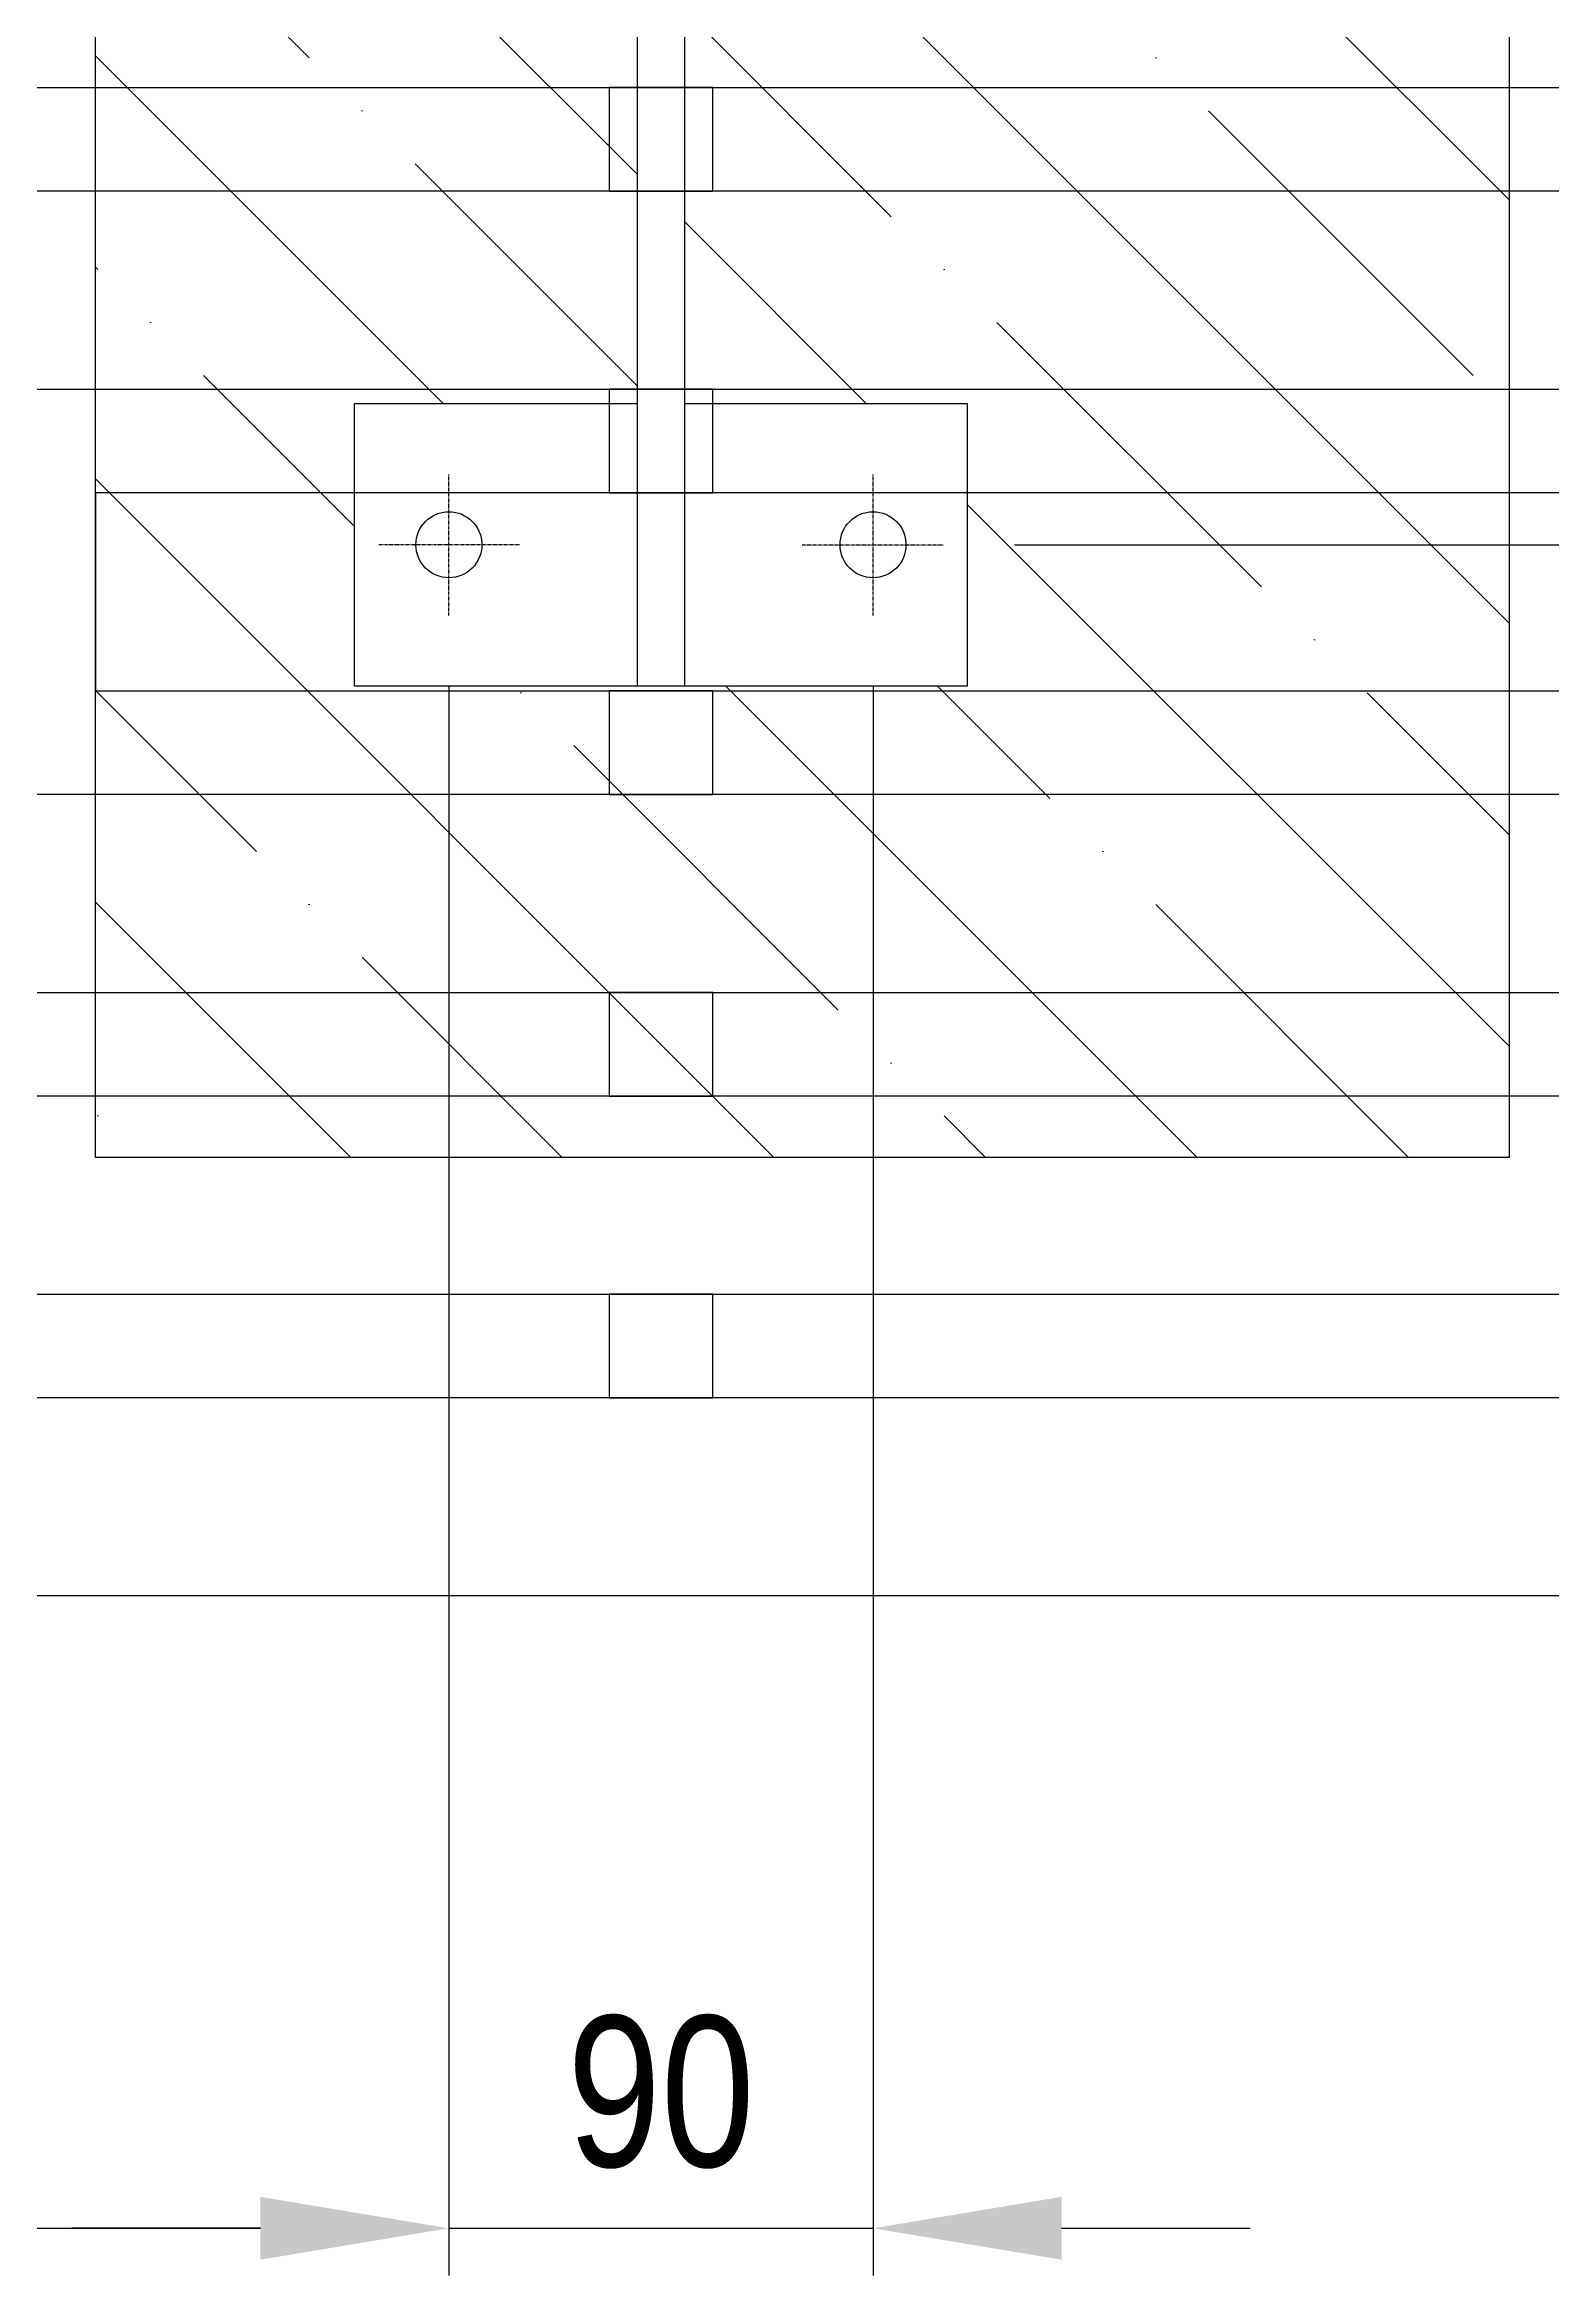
# Model space of a CAD drawing. Header units: millimetres. Extents: x 2594 to 11004, y 3085 to 9025.
# Drawn here: x 7554.6 to 7874.4, y 4985 to 5458.4 of the extents above; entities that cross this region are included whole.
import ezdxf

# ---------------------------------------------------------------- set-up
doc = ezdxf.new("R2010")
doc.units = ezdxf.units.MM
doc.header["$LTSCALE"] = 0.1
doc.linetypes.add('DashDot', pattern=[15, 9, -3, 0, -3])
doc.layers.add('SRAFY', color=251, linetype='Continuous', lineweight=13)
doc.styles.add('SEACAD_Arial', font='arial.ttf', dxfattribs={"width": 0.8})
doc.dimstyles.new('ISO-25', dxfattribs={"dimtxt": 1.6, "dimasz": 2, "dimexe": 0.5, "dimexo": 1.5, "dimtad": 1, "dimdec": 0, "dimtxsty": 'SEACAD_Arial', "dimcen": 2, "dimadec": 0, "dimazin": 0, "dimtfac": 1, "dimtdec": 0, "dimtmove": 0, "dimatfit": 3, "dimfxl": 1, "dimarcsym": 0})

# ---------------------------------------------------------------- blocks, each defined once
blk = doc.blocks.new('*D148')
at = {"color": 0, "lineweight": -2, "transparency": 16777216}
for p, q in [((5650.43, 5322.26), (5650.43, 4985.01)), ((7640.43, 5322.26), (7640.43, 4985.01)), ((5690.43, 4995.01), (7600.43, 4995.01))]:
    blk.add_line(p, q, dxfattribs=at)
at = {"color": 0, "transparency": 16777216}
for points in [[(5690.43, 5001.68), (5690.43, 4988.34), (5650.43, 4995.01)], [(7600.43, 5001.68), (7600.43, 4988.34), (7640.43, 4995.01)]]:
    blk.add_solid(points, dxfattribs=at)
at = {"layer": 'Defpoints', "color": 0, "transparency": 16777216}
for p in [(5650.43, 5352.26), (7640.43, 5352.26), (7640.43, 4995.01)]:
    blk.add_point(p, dxfattribs=at)
at = {"color": 0, "transparency": 16777216, "insert": (6645.43, 5023.85), "char_height": 32, "attachment_point": 5, "style": 'SEACAD_Arial'}
blk.add_mtext('1990', dxfattribs=at)
blk = doc.blocks.new('*D149')
at = {"color": 0, "lineweight": -2, "transparency": 16777216}
for p, q in [((7640.43, 5322.26), (7640.43, 4985.01)), ((7730.43, 5322.26), (7730.43, 4985.01)), ((7600.43, 4995.01), (7560.43, 4995.01)), ((7640.43, 4995.01), (7730.43, 4995.01)), ((7770.43, 4995.01), (7810.43, 4995.01))]:
    blk.add_line(p, q, dxfattribs=at)
at = {"color": 0, "transparency": 16777216}
for points in [[(7600.43, 5001.68), (7600.43, 4988.34), (7640.43, 4995.01)], [(7770.43, 5001.68), (7770.43, 4988.34), (7730.43, 4995.01)]]:
    blk.add_solid(points, dxfattribs=at)
at = {"layer": 'Defpoints', "color": 0, "transparency": 16777216}
for p in [(7640.43, 5352.26), (7730.43, 5352.26), (7730.43, 4995.01)]:
    blk.add_point(p, dxfattribs=at)
at = {"color": 0, "transparency": 16777216, "insert": (7685.43, 5023.85), "char_height": 32, "attachment_point": 5, "style": 'SEACAD_Arial'}
blk.add_mtext('90', dxfattribs=at)
blk = doc.blocks.new('*D150')
at = {"color": 0, "lineweight": -2, "transparency": 16777216}
for p, q in [((7760.43, 6292.26), (8261.74, 6292.26)), ((8251.74, 5392.26), (8251.74, 6252.26)), ((7760.43, 5352.26), (8261.74, 5352.26))]:
    blk.add_line(p, q, dxfattribs=at)
at = {"color": 0, "transparency": 16777216}
for points in [[(8245.08, 6252.26), (8258.41, 6252.26), (8251.74, 6292.26)], [(8245.08, 5392.26), (8258.41, 5392.26), (8251.74, 5352.26)]]:
    blk.add_solid(points, dxfattribs=at)
at = {"layer": 'Defpoints', "color": 0, "transparency": 16777216}
for p in [(7730.43, 6292.26), (8251.74, 6292.26), (7730.43, 5352.26)]:
    blk.add_point(p, dxfattribs=at)
at = {"color": 0, "transparency": 16777216, "insert": (8222.9, 5822.26), "char_height": 32, "attachment_point": 5, "rotation": 90, "style": 'SEACAD_Arial'}
blk.add_mtext('940', dxfattribs=at)

msp = doc.modelspace()

# ---------------------------------------------------------------- hatches: boundary and pattern name
at = {"layer": 'SRAFY', "lineweight": 15}
h = msp.add_hatch(dxfattribs=at)
h.set_pattern_fill('ANSI35', color=256, scale=10, angle=90, style=0)
h.paths.add_polyline_path([(5725.43, 6422.26), (5670.43, 6422.26), (5670.43, 6322.26), (5670.43, 6262.26), (5610.43, 6262.26), (5610.43, 5382.26), (5670.43, 5382.26), (5670.43, 5322.26), (5540.43, 5322.26), (5540.43, 5222.26), (5725.43, 5222.26)])
h.paths.add_polyline_path([(5600.43, 6262.26), (5540.43, 6262.26), (5540.43, 6322.26), (5670.43, 6322.26), (5670.43, 6422.26), (5425.43, 6422.26), (5425.43, 5222.26), (5540.43, 5222.26), (5540.43, 5322.26), (5540.43, 5382.26), (5600.43, 5382.26)])
h.paths.add_polyline_path([(7680.43, 6262.26), (7620.43, 6262.26), (7620.43, 6322.26), (7620.43, 6422.26), (7565.43, 6422.26), (7565.43, 5222.26), (7750.43, 5222.26), (7750.43, 5322.26), (7620.43, 5322.26), (7620.43, 5382.26), (7680.43, 5382.26)])
h.paths.add_polyline_path([(7865.43, 6422.26), (7620.43, 6422.26), (7620.43, 6322.26), (7750.43, 6322.26), (7750.43, 6262.26), (7690.43, 6262.26), (7690.43, 5382.26), (7750.43, 5382.26), (7750.43, 5322.26), (7750.43, 5222.26), (7865.43, 5222.26)])

# ---------------------------------------------------------------- linework, layer by layer
at = {"linetype": 'DashDot', "ltscale": 0.1}
for p, q in [((7640.43, 5337.26), (7640.43, 5367.26)), ((7730.43, 5337.26), (7730.43, 5367.26)), ((7655.43, 5352.26), (7625.43, 5352.26)), ((7715.43, 5352.26), (7745.43, 5352.26))]:
    msp.add_line(p, q, dxfattribs=at)
for points in [[(7565.43, 6422.26), (7865.43, 6422.26), (7865.43, 5222.26), (7565.43, 5222.26)], [(7690.43, 5322.26), (7680.43, 5322.26), (7680.43, 6322.26), (7690.43, 6322.26)], [(7305.43, 5449.26), (8065.43, 5449.26), (8065.43, 5491.26), (7305.43, 5491.26)], [(7696.43, 5427.26), (7696.43, 5449.26), (7674.43, 5449.26), (7674.43, 5427.26)], [(7696.43, 5427.26), (7696.43, 5449.26), (7674.43, 5449.26), (7674.43, 5427.26)], [(7045.43, 5385.26), (8065.43, 5385.26), (8065.43, 5427.26), (7045.43, 5427.26)], [(7696.43, 5363.26), (7696.43, 5385.26), (7674.43, 5385.26), (7674.43, 5363.26)], [(7696.43, 5363.26), (7696.43, 5385.26), (7674.43, 5385.26), (7674.43, 5363.26)], [(7565.43, 5321.25), (8065.43, 5321.25), (8065.43, 5363.25), (7565.43, 5363.25)], [(7696.43, 5299.26), (7696.43, 5321.26), (7674.43, 5321.26), (7674.43, 5299.26)], [(7696.43, 5299.26), (7696.43, 5321.26), (7674.43, 5321.26), (7674.43, 5299.26)], [(6785.43, 5257.26), (8065.43, 5257.26), (8065.43, 5299.26), (6785.43, 5299.26)], [(7696.43, 5235.26), (7696.43, 5257.26), (7674.43, 5257.26), (7674.43, 5235.26)], [(7696.43, 5235.26), (7696.43, 5257.26), (7674.43, 5257.26), (7674.43, 5235.26)], [(7305.43, 5193.26), (8065.43, 5193.26), (8065.43, 5235.26), (7305.43, 5235.26)], [(7696.43, 5171.26), (7696.43, 5193.26), (7674.43, 5193.26), (7674.43, 5171.26)], [(7696.43, 5171.26), (7696.43, 5193.26), (7674.43, 5193.26), (7674.43, 5171.26)], [(5225.43, 5129.26), (8065.43, 5129.26), (8065.43, 5171.26), (5225.43, 5171.26)]]:
    msp.add_lwpolyline(points, close=True)
msp.add_lwpolyline([(7690.43, 5382.26), (7750.43, 5382.26), (7750.43, 5322.26), (7620.43, 5322.26), (7620.43, 5382.26), (7680.43, 5382.26)])
for centre in [(7640.43, 5352.26), (7640.43, 5352.26), (7730.43, 5352.26), (7730.43, 5352.26)]:
    msp.add_circle(centre, 7)

# ---------------------------------------------------------------- dimensions: what is measured, and where the dimension line sits
dim = msp.add_linear_dim(base=(8251.74, 6292.26), p1=(7730.43, 5352.26), p2=(7730.43, 6292.26), angle=90, dimstyle='ISO-25')
dim.commit()
dim.dimension.update_dxf_attribs({"geometry": '*D150', "text_midpoint": (8222.9, 5822.26)})
for base, p1, p2, picture, middle in [((7640.43, 4995.01), (5650.43, 5352.26), (7640.43, 5352.26), '*D148', (6645.43, 5023.85)), ((7730.43, 4995.01), (7640.43, 5352.26), (7730.43, 5352.26), '*D149', (7685.43, 5023.85))]:
    dim = msp.add_linear_dim(base=base, p1=p1, p2=p2, dimstyle='ISO-25')
    dim.commit()
    dim.dimension.update_dxf_attribs({"geometry": picture, "text_midpoint": middle})

doc.saveas('drawing.dxf')
